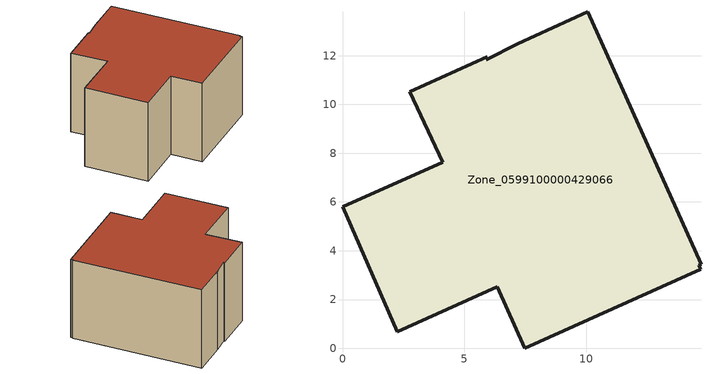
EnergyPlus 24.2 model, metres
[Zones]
Zone_0599100000429066
 floor ground (C_G): 7.18,12.5 10.06,13.8 14.7,3.45 14.62,3.41 14.7,3.24 7.48,0 6.35,2.53 2.24,0.69 0,5.8 4.12,7.64 2.75,10.53 5.93,11.95 5.91,11.83 z0
 wall outside (C_F): 4.12,7.64 0,5.8 2.24,0.69 6.35,2.53 7.48,0 14.7,3.24 14.62,3.41 14.7,3.45 10.06,13.8 7.18,12.5 5.91,11.83 5.93,11.95 2.75,10.53 4.12,7.64 z0:7.35
 roof outside (C_R): 10.06,13.8 7.18,12.5 5.91,11.83 5.93,11.95 2.75,10.53 4.12,7.64 0,5.8 2.24,0.69 6.35,2.53 7.48,0 14.7,3.24 14.62,3.41 14.7,3.45 z7.35
[BUILDING]
Pand.0599100000429066: North Axis=0; Terrain=City; Loads Convergence Tolerance Value=0.04; Temperature Convergence Tolerance Value=0.4; Solar Distribution=FullExterior; Maximum Number of Warmup Days=25; Minimum Number of Warmup Days=1
[Site:Location]
Rotterdam.The.Hague.AP_ZH_NLD Design_Conditions: Latitude=51.96; Longitude=4.45; Time Zone=1; Elevation=-4.5
[SITE:GROUNDTEMPERATURE:BUILDINGSURFACE]
18, 18, 18, 18, 18, 18, 18, 18, 18, 18, 18, 18
[MATERIAL] Thermal Absorptance=0.9; Solar Absorptance=0.7; Visible Absorptance=0.7
Name | Roughness | Thickness | Conductivity | Density | Specific Heat
G.D.2006-2014 | MediumSmooth | 0.15 | 0.06 | 540 | 1210
F.D.2006-2014 | Rough | 0.3 | 0.12 | 1920 | 840
R.D.2006-2014 | MediumRough | 0.2 | 0.08 | 1500 | 1000
[CONSTRUCTION]
C_G: G.D.2006-2014
C_F: F.D.2006-2014
C_R: R.D.2006-2014
[ZONE]
Zone_0599100000429066: Type=1; Multiplier=1; Ceiling Height=Autocalculate; Volume=Autocalculate; Floor Area=autocalculate; Part of Total Floor Area=Yes
[ZONEINFILTRATION:DESIGNFLOWRATE]
Infil_Zone_0599100000429066: Zone or ZoneList or Space or SpaceList=Zone_0599100000429066; Schedule=AlwaysOn; Design Flow Rate Calculation Method=Flow/Area; Flow Rate per Floor Area=0.0021; Constant Term Coefficient=1; Temperature Term Coefficient=0; Velocity Term Coefficient=0; Velocity Squared Term Coefficient=0
[HVACTEMPLATE:ZONE:IDEALLOADSAIRSYSTEM]
Zone_0599100000429066: Maximum Heating Supply Air Temperature=50; Minimum Cooling Supply Air Temperature=13; Maximum Heating Supply Air Humidity Ratio=0.0156; Minimum Cooling Supply Air Humidity Ratio=0.0077; Heating Limit=NoLimit; Cooling Limit=NoLimit; Dehumidification Control Type=ConstantSensibleHeatRatio; Cooling Sensible Heat Ratio=0.7; Dehumidification Setpoint=60; Humidification Control Type=None; Humidification Setpoint=30; Outdoor Air Method=None; Outdoor Air Flow Rate per Person=0.00944; Outdoor Air Flow Rate per Zone Floor Area=0; Outdoor Air Flow Rate per Zone=0; Demand Controlled Ventilation Type=None; Outdoor Air Economizer Type=NoEconomizer; Heat Recovery Type=None; Sensible Heat Recovery Effectiveness=0.7; Latent Heat Recovery Effectiveness=0.65
[ZONECONTROL:THERMOSTAT]
ThermostatControl_Zone_0599100000429066: Zone or ZoneList=Zone_0599100000429066; Control Type Schedule=DualSetpointControlType; Control 1=Thermostat_Zone_0599100000429066; Temperature Difference Between Cutout And Setpoint=0
[THERMOSTATSETPOINT:DUALSETPOINT]
Thermostat_Zone_0599100000429066: Heating Setpoint Temperature Schedule=HeatingSetpoint_Zone_0599100000429066; Cooling Setpoint Temperature Schedule=CoolingSetpoint_Zone_0599100000429066
[SCHEDULE:COMPACT]
HeatingSetpoint_Zone_0599100000429066: Through: 12/31, For: AllDays, Until: 24:00, 21
CoolingSetpoint_Zone_0599100000429066: Through: 12/31, For: AllDays, Until: 24:00, 24
DualSetpointControlType: Through: 12/31, For: AllDays, Until: 24:00, 4
AlwaysOn: Through: 12/31, For: AllDays, Until: 24:00, 1
